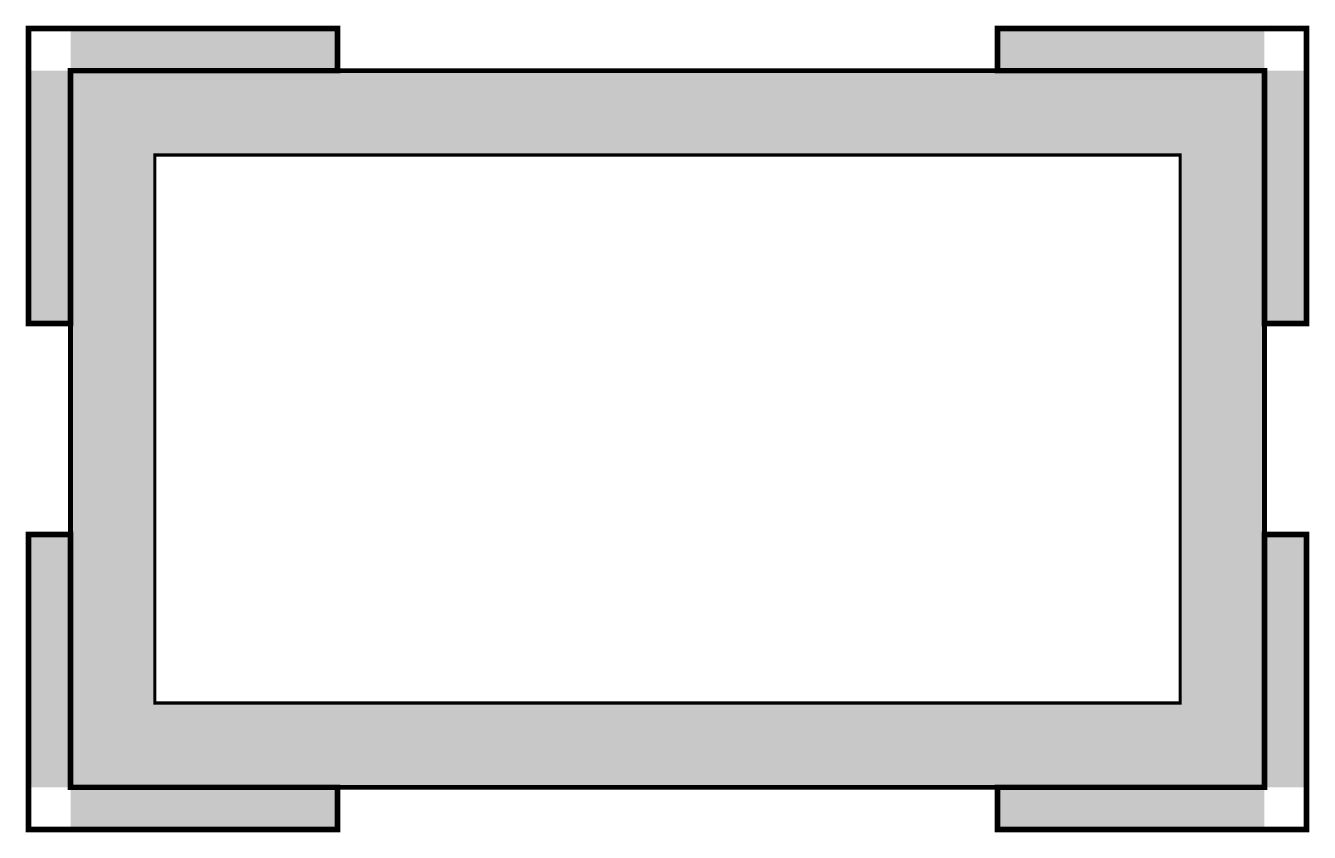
# Model space of a CAD drawing. Header units: millimetres. Extents: x -6 to 176, y -6 to 108.
import ezdxf

# ---------------------------------------------------------------- set-up
doc = ezdxf.new("R2010")
doc.units = ezdxf.units.MM
doc.layers.add('BRACKETS', color=5, linetype='Continuous', lineweight=120)
doc.layers.add('WOOD', color=8, linetype='Continuous', lineweight=100)

msp = doc.modelspace()

# ---------------------------------------------------------------- linework, layer by layer
at = {"layer": 'BRACKETS', "const_width": 0.8}
for points in [[(-6, 66), (0, 66), (0, 102), (38, 102), (38, 108), (-6, 108)], [(176, 66), (170, 66), (170, 102), (132, 102), (132, 108), (176, 108)], [(-6, 36), (0, 36), (0, 0), (38, 0), (38, -6), (-6, -6)], [(176, 36), (170, 36), (170, 0), (132, 0), (132, -6), (176, -6)]]:
    msp.add_lwpolyline(points, close=True, dxfattribs=at)
at = {"layer": 'BRACKETS'}
for points in [[(0, 102), (38, 102), (0, 108), (38, 108)], [(132, 102), (170, 102), (132, 108), (170, 108)], [(-6, 66), (0, 66), (-6, 102), (0, 102)], [(170, 66), (176, 66), (170, 102), (176, 102)], [(-6, 0), (0, 0), (-6, 36), (0, 36)], [(170, 0), (176, 0), (170, 36), (176, 36)], [(0, -6), (38, -6), (0, 0), (38, 0)], [(132, -6), (170, -6), (132, 0), (170, 0)]]:
    msp.add_solid(points, dxfattribs=at)
at = {"layer": 'WOOD'}
for points, const_width in [([(0, 0), (170, 0), (170, 102), (0, 102)], 0.7), ([(12, 12), (158, 12), (158, 90), (12, 90)], 0.45)]:
    msp.add_lwpolyline(points, close=True, dxfattribs=dict(at, const_width=const_width))
for points in [[(0, 90), (170, 90), (0, 102), (170, 102)], [(0, 12), (12, 12), (0, 90), (12, 90)], [(158, 12), (170, 12), (158, 90), (170, 90)], [(0, 0), (170, 0), (0, 12), (170, 12)]]:
    msp.add_solid(points, dxfattribs=at)

doc.saveas('drawing.dxf')
